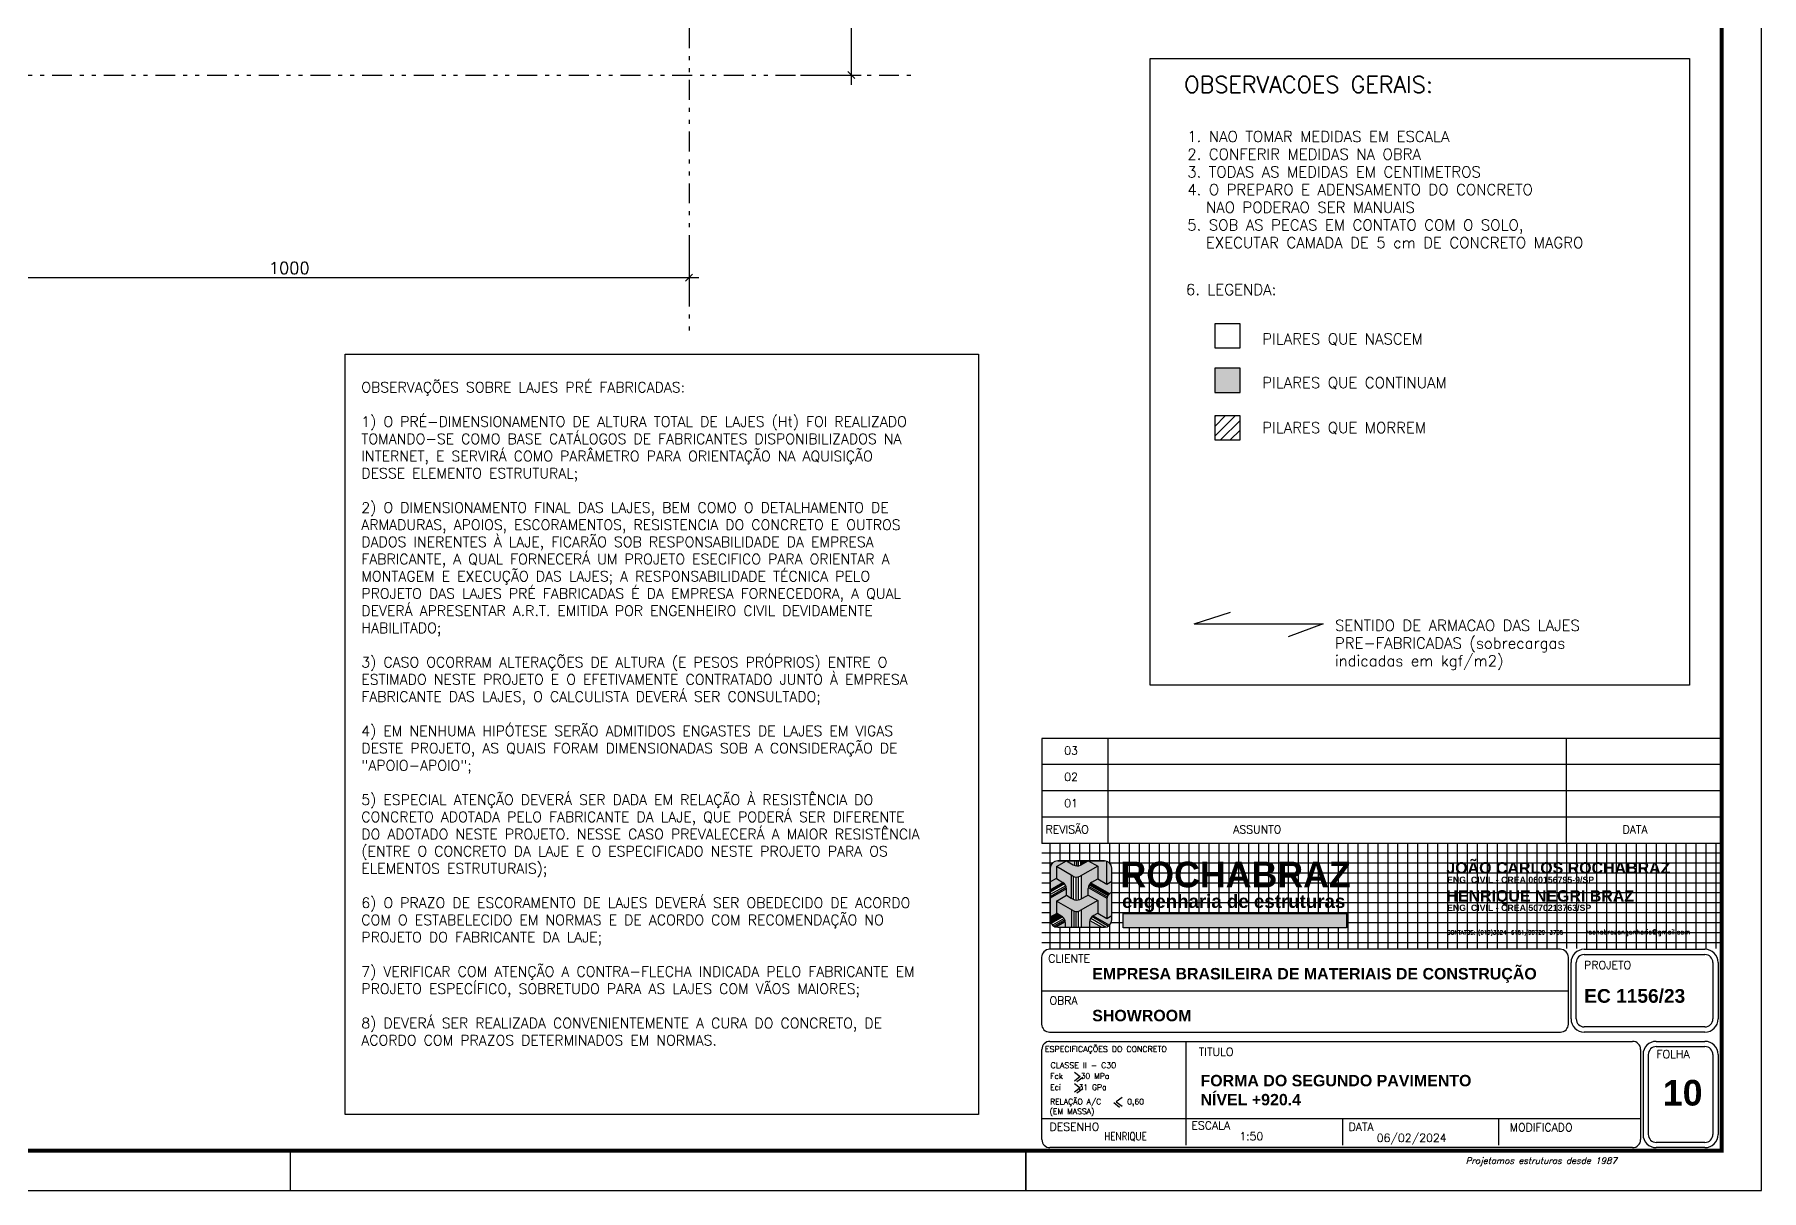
# Model space of a CAD drawing. Extents: x 125 to 244, y 1 to 85.
# Drawn here: x 200.62 to 244.06, y 1.37 to 30.44 of the extents above; entities that cross this region are included whole.
import ezdxf
from ezdxf.enums import TextEntityAlignment as Align

# ---------------------------------------------------------------- set-up
doc = ezdxf.new("R2010")
doc.units = 0
doc.header["$MEASUREMENT"] = 0
doc.linetypes.add('ESTILO_TQS_0004', pattern=[1.12, 0.5, -0.2, 0.01, -0.2, 0.01, -0.2])
doc.layers.get('0').update_dxf_attribs({"linetype": 'CONTINUOUS'})
for name, color, linetype in [('1', 1, 'CONTINUOUS'), ('3', 3, 'CONTINUOUS'), ('4', 4, 'CONTINUOUS'), ('6', 6, 'CONTINUOUS'), ('9', 9, 'CONTINUOUS'), ('ARQ-FOLHA', 7, 'CONTINUOUS'), ('F', 7, 'CONTINUOUS'), ('FINISSIMA', 1, 'CONTINUOUS'), ('G', 6, 'CONTINUOUS'), ('M', 3, 'CONTINUOUS')]:
    doc.layers.add(name, color=color, linetype=linetype)
doc.styles.add('ITALICC', font='italicc')
doc.styles.add('ROMANS', font='romans')
doc.styles.add('SANSSERIFBOLD', font='sasb____.pfb')
doc.styles.get("Standard").update_dxf_attribs({"font": 'ROMANS.SHX'})
doc.styles.add('STYLE1', font='romans.shx')

# ---------------------------------------------------------------- blocks, each defined once
blk = doc.blocks.new('*X0')
at = {"color": 0}
for p, q in [((32.1, -303.8), (50.7, -285.2)), ((32.1, -294.9), (41.8, -285.2)), ((32.1, -286.1), (33, -285.2)), ((37.5, -307.2), (55.4, -289.3)), ((46.4, -307.2), (55.4, -298.2)), ((55.2, -307.2), (55.4, -307))]:
    blk.add_line(p, q, dxfattribs=at)
blk = doc.blocks.new('fla0')
at = {"layer": 'ARQ-FOLHA'}
for p, q in [((5101.19, 1347.898), (5101.19, 1431.998)), ((5064.19, 1347.898), (5064.19, 1348.898)), ((5082.69, 1347.898), (5082.69, 1348.898))]:
    blk.add_line(p, q, dxfattribs=at)
at = {"layer": 'ARQ-FOLHA', "const_width": 0.1}
blk.add_lwpolyline([(5100.19, 1430.998), (4984.79, 1430.998), (4984.79, 1348.898), (5100.19, 1348.898), (5100.19, 1430.998)], dxfattribs=at)
at = {"layer": 'ARQ-FOLHA'}
blk.add_lwpolyline([(4982.29, 1347.898), (5101.19, 1347.898)], dxfattribs=at)

msp = doc.modelspace()

# ---------------------------------------------------------------- hatches: boundary and pattern name
at = {"layer": '3', "linetype": 'Continuous'}
h = msp.add_hatch(color=170, dxfattribs=at)
h.dxf.hatch_style = 1
h.paths.add_polyline_path([(226.32761, 9.51212), (226.57857, 9.6557), (226.57349, 9.65865), (226.35822, 9.65865, 0.41421356), (226.17275, 9.47318), (226.17275, 9.12825), (226.32761, 9.21764)])
h.paths.add_polyline_path([(227.364, 9.52158), (226.94498, 9.284), (226.94498, 8.70313), (227.12575, 8.79451), (227.12575, 8.96259, -0.27004237), (227.21974, 9.12393), (227.364, 9.20572)])
h.paths.add_polyline_path([(227.16661, 8.162), (227.47112, 7.98619), (226.95107, 7.98619), (226.95107, 8.42331), (227.364, 8.65743), (227.364, 8.34502), (227.25167, 8.27776), (227.25162, 8.27779, 0.20148022)])
h.paths.add_polyline_path([(227.71846, 8.87048), (227.6886, 8.85323, 0.26722228), (227.5963, 8.69286), (227.5963, 8.21046), (227.71846, 8.28031)])
h.paths.add_polyline_path([(227.71846, 9.47318, 0.3155032), (227.5963, 9.64751), (227.5963, 9.07461), (227.71846, 9.14446)])
h.paths.add_polyline_path([(226.54799, 8.10774, 0.0259936), (226.54699, 8.12699), (226.31287, 7.99182, 0.06182497), (226.35822, 7.98619), (226.54799, 7.98619)])
h = msp.add_hatch(color=170, dxfattribs=at)
h.dxf.hatch_style = 1
h.paths.add_polyline_path([(227.12575, 9.65865), (226.94094, 9.65865), (226.94094, 9.55849)])
h = msp.add_hatch(color=170, dxfattribs=at)
h.dxf.hatch_style = 1
h.paths.add_polyline_path([(226.17275, 8.72324), (226.17275, 8.2641), (226.32761, 8.34753), (226.32761, 8.64797), (226.57777, 8.7911), (226.57777, 8.95708)])
at = {"layer": '6', "linetype": 'Continuous'}
h = msp.add_hatch(color=20, dxfattribs=at)
h.dxf.hatch_style = 1
h.paths.add_polyline_path([(226.7498, 9.55608, 0.0579501), (226.78908, 9.53896), (226.78908, 9.65865), (226.58373, 9.65865), (226.57857, 9.6557)])
h.paths.add_polyline_path([(226.69528, 9.29572), (226.32761, 9.51212), (226.32761, 9.21168), (226.48997, 9.11112, -0.25967016), (226.57777, 8.95344), (226.57777, 8.79201), (226.69528, 8.72366)])
h.paths.add_polyline_path([(227.364, 8.65743), (227.364, 8.34502), (227.5963, 8.21046), (227.5963, 8.69286, -0.03068612), (227.59769, 8.71557), (227.12738, 8.9871, 0.03315076), (227.12575, 8.96259), (227.12575, 8.79451)])
h.paths.add_polyline_path([(227.5963, 9.64751, 0.08730133), (227.53299, 9.65865), (227.12575, 9.65865), (227.364, 9.52158), (227.364, 9.20305), (227.5963, 9.07461)])
h.paths.add_polyline_path([(226.32761, 8.64797), (226.32761, 8.34753), (226.46019, 8.26542, -0.25967016), (226.54799, 8.10774), (226.54799, 7.98619), (226.70746, 7.98619), (226.70746, 8.42441)])
h.paths.add_polyline_path([(227.16661, 8.162, 0.05897286), (227.16149, 8.1187), (227.16149, 7.98619), (227.47112, 7.98619)])
at = {"layer": '9', "linetype": 'Continuous'}
h = msp.add_hatch(dxfattribs=at)
h.set_pattern_fill('NET', color=256, scale=2)
h.set_pattern_definition([(0, (17.16666, -22.6413), (0, 0.25), []), (90, (17.16666, -22.6413), (-0.25, 2e-17), [])])
h.paths.add_polyline_path([(243.05925, 10.09293), (225.96204, 10.09293), (225.96204, 7.45487), (243.05925, 7.45487)])
h.paths.add_polyline_path([(233.62482, 8.33065), (233.62482, 7.97309), (228.00868, 7.97309), (228.00868, 8.33065)], flags=16)
h.paths.add_polyline_path([(227.71846, 8.17166, -0.41421356), (227.53299, 7.98619), (226.35822, 7.98619, -0.41421356), (226.17275, 8.17166), (226.17275, 9.47318, -0.41421356), (226.35822, 9.65865), (227.53299, 9.65865, -0.41421356), (227.71846, 9.47318)], flags=16)
h.paths.add_polyline_path([(226.46873, 8.25979), (226.1881, 8.09777), (226.19731, 8.07942), (226.48603, 8.24611, 0.02975303)], flags=0)
h.paths.add_polyline_path([(226.57777, 8.95344), (226.57777, 8.79201), (226.69528, 8.72366), (226.69528, 9.29572), (226.32761, 9.51212), (226.32761, 9.21168), (226.49333, 9.10903), (226.49329, 9.10901, -0.25401815)], flags=0)
h.paths.add_polyline_path([(227.364, 9.20572), (227.36162, 9.20437), (227.364, 9.20305)], flags=0)
h.paths.add_polyline_path([(227.5963, 8.69286), (227.5963, 8.21046), (227.364, 8.34502), (227.364, 8.65743), (226.92115, 8.40634, -0.26568127), (226.73704, 8.407), (226.32761, 8.64797), (226.32761, 8.34753), (226.17275, 8.25814), (226.17275, 8.2641), (226.32761, 8.34753), (226.32761, 8.64797), (226.73704, 8.407, 0.26568127), (226.92115, 8.40634), (227.364, 8.65743), (227.12575, 8.79451), (226.92395, 8.6925, -0.25885117), (226.744, 8.69532), (226.744, 9.26733, 0.25426207), (226.92115, 9.27049), (227.364, 9.52158), (227.12575, 9.65865), (226.93144, 9.55334, -0.26161786), (226.7498, 9.55608), (226.57349, 9.65865), (227.12575, 9.65865), (227.364, 9.52158), (226.94498, 9.284), (226.94498, 8.70313), (227.12575, 8.79451), (227.12575, 8.96259, -0.22432447), (227.19343, 9.10585), (227.6626, 8.83498, 0.22178197)], flags=0)
h.paths.add_polyline_path([(227.63011, 8.79964), (227.16055, 9.07074), (227.15206, 9.05738), (227.62156, 8.78632)], flags=0)
h.paths.add_polyline_path([(239.62016, 7.7307), (242.57966, 7.7307), (242.57966, 7.96928), (239.62016, 7.96928)], flags=24)
h.paths.add_polyline_path([(236.12806, 7.73776), (239.44165, 7.73776), (239.44165, 7.96498), (236.12806, 7.96498)], flags=24)
h.paths.add_polyline_path([(236.10892, 8.3516), (239.7536, 8.3516), (239.7536, 8.60036), (236.10892, 8.60036)], flags=24)
h.paths.add_polyline_path([(236.05533, 8.53396), (240.84821, 8.53396), (240.84821, 9.00339), (236.05533, 9.00339)], flags=24)
h.paths.add_polyline_path([(236.10892, 9.05579), (239.8257, 9.05579), (239.8257, 9.30455), (236.10892, 9.30455)], flags=24)
h.paths.add_polyline_path([(236.04076, 9.23579), (241.75911, 9.23579), (241.75911, 9.7926), (236.04076, 9.7926)], flags=24)
h.paths.add_polyline_path([(227.86785, 8.26306), (233.6004, 8.26306), (233.6004, 8.91996), (227.86785, 8.91996)], flags=24)
h.paths.add_polyline_path([(227.76713, 8.80446), (233.79444, 8.80446), (233.79444, 9.81527), (227.76713, 9.81527)], flags=24)
h = msp.add_hatch(color=256, dxfattribs=at)
h.dxf.hatch_style = 1
h.paths.add_polyline_path([(227.364, 9.52158), (227.12575, 9.65865), (226.93144, 9.55334, -0.26161786), (226.7498, 9.55608), (226.57857, 9.6557), (226.32761, 9.51212), (226.73559, 9.27199, 0.26810036), (226.92115, 9.27049)])
h.paths.add_polyline_path([(227.364, 8.65743), (227.12575, 8.79451), (226.91636, 8.68867, -0.2466543), (226.744, 8.69532), (226.69528, 8.72366), (226.57857, 8.79155), (226.32761, 8.64797), (226.73704, 8.407, 0.26568127), (226.92115, 8.40634)])
h.paths.add_polyline_path([(227.71846, 9.14446), (227.5963, 9.07461), (227.36162, 9.20437), (227.21974, 9.12393, 0.04310662), (227.19343, 9.10585), (227.6626, 8.83498, -0.04289797), (227.6886, 8.85323), (227.71846, 8.87048)])
h.paths.add_polyline_path([(226.32263, 9.21477), (226.17275, 9.12825), (226.17275, 8.90447), (226.50827, 9.09819, 0.03023596), (226.48997, 9.11112)])
h.paths.add_polyline_path([(227.364, 8.34502), (227.25167, 8.27776), (227.66357, 8.03995, 0.20003499), (227.71846, 8.17166), (227.71846, 8.28031), (227.5963, 8.21046)])
h = msp.add_hatch(color=256, dxfattribs=at)
h.dxf.hatch_style = 1
h.paths.add_polyline_path([(226.46873, 8.25979, 0.01379318), (226.46019, 8.26542), (226.32761, 8.34753), (226.17275, 8.2641), (226.17275, 8.17166, 0.10280251), (226.1881, 8.09777)])
h = msp.add_hatch(color=256, dxfattribs=at)
h.dxf.hatch_style = 1
h.paths.add_polyline_path([(233.62482, 8.33065), (228.00868, 8.33065), (228.00868, 7.97309), (233.62482, 7.97309)])

# ---------------------------------------------------------------- linework, layer by layer
msp.add_line((225.55925, 2.37002), (225.55925, 1.37002))
at = {"color": 1}
for points in [[(230.30723, 21.43759), (230.94753, 21.43759), (230.94753, 22.04217)], [(230.94753, 22.04217), (230.94753, 22.04217), (230.30723, 22.04217), (230.30723, 21.43759)]]:
    msp.add_solid(points, dxfattribs=at)
at = {"layer": '1', "linetype": 'Continuous'}
for p, q in [((221.16886, 29.16673), (221.16886, 33.66673)), ((219.88774, 29.41673), (221.41886, 29.41673)), ((221.25725, 29.32834), (221.08047, 29.50512)), ((217.08591, 25.35959), (217.08591, 24.07441)), ((196.83591, 24.32441), (217.33591, 24.32441)), ((216.99752, 24.23603), (217.1743, 24.4128))]:
    msp.add_line(p, q, dxfattribs=at)
msp.add_lwpolyline([(208.43541, 22.39511), (224.36706, 22.39511), (224.36706, 3.27623), (208.43541, 3.27623)], close=True, dxfattribs=at)
at = {"layer": '3', "linetype": 'Continuous'}
for p, q in [((219.63774, 29.41673), (219.63774, 29.41673)), ((217.08591, 25.60959), (217.08591, 25.60959))]:
    msp.add_line(p, q, dxfattribs=at)
at = {"layer": '4', "linetype": 'ESTILO_TQS_0004'}
for p, q in [((217.08591, 77.39305), (217.08591, 22.83334)), ((133.46449, 29.41673), (222.7675, 29.41673))]:
    msp.add_line(p, q, dxfattribs=at)
at = {"layer": '9', "linetype": 'Continuous'}
msp.add_lwpolyline([(228.00868, 8.33065), (233.62482, 8.33065), (233.62482, 7.97309), (228.00868, 7.97309)], close=True, dxfattribs=at)
at = {"layer": 'F', "color": 24}
for p, q in [((226.73654, 9.27143), (226.32761, 9.51212)), ((227.364, 9.52158), (226.92193, 9.27093)), ((226.73704, 8.407), (226.32761, 8.64797)), ((227.364, 8.65743), (226.92193, 8.40679))]:
    msp.add_line(p, q, dxfattribs=at)
at = {"layer": 'F'}
for p, q in [((226.77759, 4.34279), (226.92561, 4.23171)), ((226.92561, 4.23171), (226.77759, 4.12063)), ((226.77759, 4.06105), (226.92561, 3.94997)), ((226.92561, 3.94997), (226.77759, 3.83889)), ((226.98777, 4.21082), (226.83975, 4.09974)), ((226.98777, 3.92908), (226.83975, 3.818)), ((227.76605, 3.57891), (227.91407, 3.46783)), ((227.97623, 3.71088), (227.82821, 3.5998)), ((227.82821, 3.5998), (227.97623, 3.48872))]:
    msp.add_line(p, q, dxfattribs=at)
at = {"layer": 'F', "color": 24}
for centre in [(226.82967, 9.43183), (226.82967, 8.56768)]:
    msp.add_arc(centre, 0.18547, 239.520326, 299.55265, dxfattribs=at)
at = {"layer": 'FINISSIMA'}
for p, q in [((243.09056, 12.73773), (225.96204, 12.73773)), ((225.96204, 12.73773), (225.96204, 12.07653)), ((227.61998, 12.73773), (227.61998, 12.07653)), ((239.15001, 12.73773), (239.15001, 12.07653)), ((243.09056, 12.07653), (225.96204, 12.07653)), ((225.96204, 12.07653), (225.96204, 11.41533)), ((227.61998, 12.07653), (227.61998, 11.41533)), ((239.15001, 12.07653), (239.15001, 11.41533)), ((243.09056, 11.41533), (225.96204, 11.41533)), ((225.96204, 11.41533), (225.96204, 10.75413)), ((227.61998, 11.41533), (227.61998, 10.75413)), ((239.15001, 11.41533), (239.15001, 10.75413)), ((243.09056, 10.75413), (225.96204, 10.75413)), ((225.96204, 10.75413), (225.96204, 10.09293)), ((227.61998, 10.75413), (227.61998, 10.09293)), ((239.15001, 10.75413), (239.15001, 10.09293)), ((243.09056, 10.09293), (225.96204, 10.09293)), ((239.60269, 7.43307), (242.63635, 7.43307)), ((239.26922, 5.6838), (239.26922, 7.0996)), ((242.96982, 7.0996), (242.96982, 5.6838)), ((225.95439, 6.3917), (239.20216, 6.3917)), ((242.63635, 5.35034), (239.60269, 5.35034)), ((229.58879, 2.50716), (229.58879, 5.1189)), ((241.08099, 4.78543), (241.08099, 2.78026)), ((241.41446, 5.1189), (242.63635, 5.1189)), ((242.96982, 4.78543), (242.96982, 2.78026)), ((241.02062, 3.16836), (225.96204, 3.16836)), ((233.52054, 3.16836), (233.52054, 2.50716)), ((237.4523, 2.50716), (237.4523, 3.16836)), ((242.63635, 2.44679), (241.41446, 2.44679))]:
    msp.add_line(p, q, dxfattribs=at)
at = {"layer": 'FINISSIMA', "color": 24}
for p, q in [((226.32761, 9.51212), (226.58373, 9.65865)), ((226.35822, 9.65865), (227.53299, 9.65865)), ((227.53299, 9.65865), (226.35822, 9.65865)), ((226.57845, 9.65577), (226.7498, 9.55608)), ((226.78908, 9.53896), (226.78908, 9.65865)), ((226.83833, 9.53099), (226.83833, 9.65865)), ((226.88485, 9.5357), (226.88485, 9.65865)), ((226.93144, 9.55334), (227.12575, 9.65865)), ((226.94094, 9.55849), (226.94094, 9.65865)), ((227.12575, 9.65865), (227.364, 9.52158)), ((227.5963, 9.07461), (227.5963, 9.64751)), ((226.17275, 9.47318), (226.17275, 8.17166)), ((226.32761, 9.21764), (226.17275, 9.12825)), ((226.32761, 9.51212), (226.32761, 9.21168)), ((226.32761, 9.21168), (226.48997, 9.11112)), ((226.69528, 9.29572), (226.69528, 8.72366)), ((226.744, 9.26733), (226.744, 8.69532)), ((226.81099, 9.2473), (226.81099, 8.67395)), ((226.81099, 9.2473), (226.81099, 8.70438)), ((226.8719, 9.25123), (226.8719, 8.68003)), ((226.94498, 9.28258), (226.94498, 8.70438)), ((227.21974, 9.12393), (227.364, 9.20572)), ((227.364, 9.52158), (227.364, 9.20305)), ((227.364, 9.20305), (227.5963, 9.07461)), ((227.5963, 9.07461), (227.71846, 9.14446)), ((227.71846, 8.17166), (227.71846, 9.47318)), ((226.4882, 9.10607), (226.17275, 8.92395)), ((226.50827, 9.09819), (226.17275, 8.90447)), ((226.53054, 9.0771), (226.17275, 8.87052)), ((226.55954, 9.03365), (226.17275, 8.81034)), ((226.57492, 8.98586), (226.17275, 8.75367)), ((226.57774, 8.95706), (226.17275, 8.72324)), ((226.17275, 8.8243), (226.17275, 8.2641)), ((226.32761, 8.64797), (226.58373, 8.79451)), ((226.57777, 8.79201), (226.57777, 8.95344)), ((226.57777, 8.79201), (226.69528, 8.72366)), ((226.69528, 8.72366), (226.744, 8.69532)), ((226.91636, 8.68867), (227.12575, 8.79451)), ((227.12575, 8.79451), (227.12575, 8.96259)), ((227.12575, 8.79451), (227.364, 8.65743)), ((227.12738, 8.9871), (227.59769, 8.71557)), ((227.13493, 9.02021), (227.60495, 8.74884)), ((227.15206, 9.05738), (227.62156, 8.78632)), ((227.16055, 9.07074), (227.63011, 8.79964)), ((227.17552, 9.08901), (227.64489, 8.81802)), ((227.19343, 9.10585), (227.6626, 8.83498)), ((227.5963, 8.69286), (227.5963, 8.21046)), ((227.68947, 8.85374), (227.71846, 8.87048)), ((226.46873, 8.25979), (226.1881, 8.09777)), ((226.32761, 8.64797), (226.32761, 8.34753)), ((226.32761, 8.34753), (226.46019, 8.26542)), ((226.70746, 8.4244), (226.70746, 7.98619)), ((226.76227, 8.39489), (226.76227, 7.98619)), ((226.81099, 8.38316), (226.81099, 7.98619)), ((226.8719, 8.38708), (226.8719, 7.98619)), ((226.95107, 8.42331), (226.95107, 7.98619)), ((227.22313, 8.25678), (227.63678, 8.01795)), ((227.25162, 8.27779), (227.66357, 8.03995)), ((227.25548, 8.28004), (227.364, 8.34502)), ((227.364, 8.65743), (227.364, 8.34502)), ((227.364, 8.34502), (227.5963, 8.21046)), ((227.5963, 8.21046), (227.71846, 8.28031)), ((226.48603, 8.24611), (226.19731, 8.07942)), ((226.52009, 8.20559), (226.2297, 8.03794)), ((226.53665, 8.1716), (226.26206, 8.01307)), ((226.5449, 8.14147), (226.29512, 7.99726)), ((226.54699, 8.12699), (226.31287, 7.99182)), ((226.35822, 7.98619), (227.53299, 7.98619)), ((226.54799, 8.10774), (226.54799, 7.984)), ((227.16149, 8.1187), (227.16149, 7.984)), ((227.16661, 8.162), (227.47112, 7.98619)), ((227.18875, 8.21549), (227.57681, 7.99144))]:
    msp.add_line(p, q, dxfattribs=at)
at = {"layer": 'FINISSIMA', "ltscale": 0.7}
msp.add_lwpolyline([(228.68442, 29.8348), (242.24554, 29.8348), (242.24554, 14.07483), (228.68442, 14.07483)], close=True, dxfattribs=at)
at = {"layer": 'FINISSIMA', "color": 24}
for centre, start, end in [((226.35822, 9.47318), 90, 180), ((226.35822, 9.47318), 90, 180), ((226.84306, 9.7164), 239.812432, 298.456468), ((227.53299, 9.47318), 0, 90), ((227.31122, 8.96259), 119.55265, 180), ((226.39231, 8.95344), 0, 58.226051), ((226.83651, 8.85607), 239.812432, 295.50176), ((227.78177, 8.69286), 119.844536, 180), ((226.36252, 8.10774), 0, 58.226051), ((227.34696, 8.1187), 119.55265, 180), ((226.35822, 8.17166), 180, 270), ((227.53299, 8.17166), 270, 0)]:
    msp.add_arc(centre, 0.18547, start, end, dxfattribs=at)
at = {"layer": 'FINISSIMA'}
for centre, start, end in [((239.60269, 7.0996), 90, 180), ((242.63635, 7.0996), 0, 90), ((239.60269, 5.6838), 180, 270), ((242.63635, 5.6838), 270, 0), ((241.41446, 4.78543), 90, 180), ((242.63635, 4.78543), 0, 90), ((241.41446, 2.78026), 180, 270), ((242.63635, 2.78026), 270, 0)]:
    msp.add_arc(centre, 0.33347, start, end, dxfattribs=at)
at = {"layer": 'G'}
for p, q in [((229.78784, 15.61631), (230.70295, 15.91311)), ((229.78784, 15.61631), (233.0388, 15.61631)), ((233.0388, 15.61631), (232.15118, 15.29204)), ((239.40144, 5.6838), (239.40144, 7.0996)), ((239.60269, 7.30085), (242.63635, 7.30085)), ((242.8376, 7.0996), (242.8376, 5.6838)), ((242.63635, 5.48256), (239.60269, 5.48256))]:
    msp.add_line(p, q, dxfattribs=at)
for points in [[(230.30723, 23.16338), (230.30723, 22.5588), (230.94753, 22.5588), (230.94753, 23.16338)], [(230.30723, 22.04217), (230.30723, 21.43759), (230.94753, 21.43759), (230.94753, 22.04217)], [(230.30723, 20.84676), (230.30723, 20.24218), (230.94753, 20.24218), (230.94753, 20.84676)]]:
    msp.add_lwpolyline(points, close=True, dxfattribs=at)
for centre, start, end in [((239.60269, 7.0996), 90, 180), ((242.63635, 7.0996), 0, 90), ((239.60269, 5.6838), 180, 270), ((242.63635, 5.6838), 270, 0)]:
    msp.add_arc(centre, 0.20125, start, end, dxfattribs=at)
at = {"layer": 'M'}
for p, q in [((239.00091, 7.43309), (226.15564, 7.43309)), ((225.95439, 7.23184), (225.95439, 5.55156)), ((239.20216, 5.55156), (239.20216, 7.23184)), ((226.15564, 5.35032), (239.00091, 5.35032)), ((225.96204, 2.64804), (225.96204, 4.91765)), ((226.16329, 5.1189), (240.81937, 5.1189)), ((241.02062, 4.91765), (241.02062, 2.64804)), ((241.21321, 4.78543), (241.21321, 2.78026)), ((241.41446, 4.98668), (242.63635, 4.98668)), ((242.8376, 4.78543), (242.8376, 2.78026)), ((240.81937, 2.44679), (226.16329, 2.44679)), ((242.63635, 2.57901), (241.41446, 2.57901))]:
    msp.add_line(p, q, dxfattribs=at)
for centre, start, end in [((226.15564, 7.23184), 90, 180), ((239.00091, 7.23184), 0, 90), ((226.15564, 5.55156), 180, 270), ((239.00091, 5.55156), 270, 0), ((226.16329, 4.91765), 90, 180), ((240.81937, 4.91765), 0, 90), ((240.81937, 4.91765), 0, 90), ((241.41446, 4.78543), 90, 180), ((242.63635, 4.78543), 0, 90), ((226.16329, 2.64804), 180, 270), ((240.81937, 2.64804), 270, 0), ((241.41446, 2.78026), 180, 270), ((242.63635, 2.78026), 270, 0)]:
    msp.add_arc(centre, 0.20125, start, end, dxfattribs=at)

# ---------------------------------------------------------------- block references
msp.add_blockref('fla0', (-4857.1303, -1346.52785))
at = {"xscale": 0.02748063277769924, "yscale": 0.02748063277769924, "zscale": 0.02748063277769924}
msp.add_blockref('*X0', (229.4251, 28.68423), dxfattribs=at)

# ---------------------------------------------------------------- texts
at = {"style": 'ROMANS'}
for s, p in [('1. NAO TOMAR MEDIDAS EM ESCALA', (229.61746, 27.7334)), ('2. CONFERIR MEDIDAS NA OBRA', (229.61746, 27.28848)), ('3. TODAS AS MEDIDAS EM CENTIMETROS', (229.61746, 26.84356)), ('4. O PREPARO E ADENSAMENTO DO CONCRETO', (229.61746, 26.39863)), ('   NAO PODERAO SER MANUAIS', (229.47182, 25.95371)), ('5. SOB AS PECAS EM CONTATO COM O SOLO,', (229.61746, 25.50878)), ('   EXECUTAR CAMADA DE 5 cm DE CONCRETO MAGRO', (229.47182, 25.06386)), ('6. LEGENDA:', (229.58174, 23.8852)), ('PILARES QUE NASCEM', (231.50263, 22.64399)), ('PILARES QUE CONTINUAM', (231.50263, 21.54477)), ('PILARES QUE MORREM', (231.50263, 20.41256)), ('SENTIDO DE ARMACAO DAS LAJES', (233.33284, 15.44044)), ('PRE-FABRICADAS (sobrecargas ', (233.33284, 14.99551)), ('indicadas em kgf/m2)', (233.33284, 14.55059))]:
    msp.add_text(s, height=0.2748063, dxfattribs=at).set_placement(p)
at = {"layer": '3', "linetype": 'Continuous'}
msp.add_text('1000', height=0.3, dxfattribs=at).set_placement((206.51591, 24.41441))
at = {"layer": 'F', "style": 'ROMANS'}
for s, height, p in [('03', 0.201247, (226.52242, 12.32982)), ('02', 0.201247, (226.52242, 11.66862)), ('01', 0.201247, (226.52242, 11.00742)), ('REVISÃO', 0.201247, (226.05302, 10.34622)), ('ASSUNTO', 0.201247, (230.77348, 10.34622)), ('DATA', 0.201247, (240.56528, 10.34622)), ('CONTATOS: (019)3524-6151/99729-3705', 0.0994076, (236.15173, 7.80877)), ('rochabrazengenharia@gmail.com', 0.1192891, (239.6372, 7.81023)), ('CLIENTE', 0.201247, (226.11959, 7.10249)), ('PROJETO  ', 0.201247, (239.59968, 6.93719)), ('OBRA', 0.201247, (226.15263, 6.04457)), ('TITULO', 0.201247, (229.90694, 4.75524)), ('FOLHA', 0.201247, (241.4171, 4.69622)), ('CLASSE II - C30', 0.144898, (226.17714, 4.44559)), ('Fck    30 MPa', 0.140873, (226.16702, 4.17617)), ('Eci    31 GPa', 0.140873, (226.16702, 3.89443)), ('RELAÇÃO A/C', 0.140873, (226.16702, 3.53218)), ('0,60', 0.140873, (228.10704, 3.53218)), ('(EM MASSA)', 0.140873, (226.15293, 3.28867)), ('DESENHO', 0.201247, (226.15263, 2.87082)), ('ESCALA', 0.201247, (229.72095, 2.90388)), ('DATA', 0.201247, (233.6739, 2.87168)), ('MODIFICADO', 0.201247, (237.7288, 2.85649))]:
    msp.add_text(s, height=height, dxfattribs=at).set_placement(p)
at = {"layer": 'F', "insert": (208.8432, 21.6949), "char_height": 0.2592, "width": 15.3084927, "attachment_point": 1, "style": 'STYLE1'}
msp.add_mtext('OBSERVAÇÕES SOBRE LAJES PRÉ FABRICADAS:\\P\\P1) O PRÉ-DIMENSIONAMENTO DE ALTURA TOTAL DE LAJES (Ht) FOI REALIZADO TOMANDO-SE COMO BASE CATÁLOGOS DE FABRICANTES DISPONIBILIZADOS NA INTERNET, E SERVIRÁ COMO PARÂMETRO PARA ORIENTAÇÃO NA AQUISIÇÃO DESSE ELEMENTO ESTRUTURAL;\\P\\P2) O DIMENSIONAMENTO FINAL DAS LAJES, BEM COMO O DETALHAMENTO DE ARMADURAS, APOIOS, ESCORAMENTOS, RESISTENCIA DO CONCRETO E OUTROS DADOS INERENTES À LAJE, FICARÃO SOB RESPONSABILIDADE DA EMPRESA FABRICANTE, A QUAL FORNECERÁ UM PROJETO ESECIFICO PARA ORIENTAR A MONTAGEM E EXECUÇÃO DAS LAJES; A RESPONSABILIDADE TÉCNICA PELO PROJETO DAS LAJES PRÉ FABRICADAS É DA EMPRESA FORNECEDORA, A QUAL DEVERÁ APRESENTAR A.R.T. EMITIDA POR ENGENHEIRO CIVIL DEVIDAMENTE HABILITADO;\\P\\P3) CASO OCORRAM ALTERAÇÕES DE ALTURA (E PESOS PRÓPRIOS) ENTRE O ESTIMADO NESTE PROJETO E O EFETIVAMENTE CONTRATADO JUNTO À EMPRESA FABRICANTE DAS LAJES, O CALCULISTA DEVERÁ SER CONSULTADO;\\P\\P4) EM NENHUMA HIPÓTESE SERÃO ADMITIDOS ENGASTES DE LAJES EM VIGAS DESTE PROJETO, AS QUAIS FORAM DIMENSIONADAS SOB A CONSIDERAÇÃO DE "APOIO-APOIO";\\P\\P5) ESPECIAL ATENÇÃO DEVERÁ SER DADA EM RELAÇÃO À RESISTÊNCIA DO CONCRETO ADOTADA PELO FABRICANTE DA LAJE, QUE PODERÁ SER DIFERENTE DO ADOTADO NESTE PROJETO. NESSE CASO PREVALECERÁ A MAIOR RESISTÊNCIA (ENTRE O CONCRETO DA LAJE E O ESPECIFICADO NESTE PROJETO PARA OS ELEMENTOS ESTRUTURAIS);\\P\\P6) O PRAZO DE ESCORAMENTO DE LAJES DEVERÁ SER OBEDECIDO DE ACORDO COM O ESTABELECIDO EM NORMAS E DE ACORDO COM RECOMENDAÇÃO NO PROJETO DO FABRICANTE DA LAJE;\\P\\P7) VERIFICAR COM ATENÇÃO A CONTRA-FLECHA INDICADA PELO FABRICANTE EM PROJETO ESPECÍFICO, SOBRETUDO PARA AS LAJES COM VÃOS MAIORES;\\P\\P8) DEVERÁ SER REALIZADA CONVENIENTEMENTE A CURA DO CONCRETO, DE ACORDO COM PRAZOS DETERMINADOS EM NORMAS.\\P ', dxfattribs=at)
at = {"layer": 'FINISSIMA', "style": 'ROMANS', "width": 0.8}
msp.add_text('HENRIQUE', height=0.201247, dxfattribs=at).set_placement((227.53009, 2.63237))
at = {"layer": 'FINISSIMA'}
for s, height, style, p in [('1:50', 0.201247, 'ROMANS', (230.92555, 2.63237)), ('06/02/2024', 0.201247, 'ROMANS', (234.38123, 2.59137)), ('Projetamos estruturas desde 1987', 0.15972, 'ITALICC', (236.61764, 2.03762))]:
    msp.add_text(s, height=height, dxfattribs=dict(at, style=style)).set_placement(p)
at = {"layer": 'G', "style": 'ROMANS'}
msp.add_text('OBSERVACOES GERAIS:', height=0.4122095, dxfattribs=at).set_placement((229.54052, 28.97278))
at = {"layer": 'M', "color": 170, "style": 'SANSSERIFBOLD'}
msp.add_text('ROCHABRAZ', height=0.643844, dxfattribs=at).set_placement((227.9356, 8.99236))
at = {"layer": 'M', "color": 7, "style": 'SANSSERIFBOLD'}
for s, height, p in [('JOÃO CARLOS ROCHABRAZ', 0.2869704, (236.13357, 9.33764)), ('ENG. CIVIL - CREA 060156795-9/SP', 0.1578337, (236.15038, 9.10266)), ('HENRIQUE NEGRI BRAZ', 0.2869704, (236.13357, 8.63345)), ('ENG. CIVIL - CREA 5070213763/SP', 0.1578337, (236.15038, 8.39847))]:
    msp.add_text(s, height=height, dxfattribs=at).set_placement(p)
at = {"layer": 'M', "color": 160, "style": 'SANSSERIFBOLD'}
msp.add_text('engenharia de estruturas', height=0.3364084, dxfattribs=at).set_placement((227.97733, 8.47407))
at = {"layer": 'M', "color": 3, "style": 'SANSSERIFBOLD'}
for s, height, p in [('EMPRESA BRASILEIRA DE MATERIAIS DE CONSTRUÇÃO', 0.2869704, (227.22703, 6.67672)), ('EC 1156/23', 0.344364, (239.60083, 6.08967)), ('SHOWROOM', 0.28697, (227.22703, 5.62435)), ('FORMA DO SEGUNDO PAVIMENTO', 0.2869704, (229.94944, 3.98878)), ('NÍVEL +920.4', 0.2869704, (229.94944, 3.51018))]:
    msp.add_text(s, height=height, dxfattribs=at).set_placement(p)
at = {"layer": 'M', "style": 'ROMANS'}
msp.add_text('ESPECIFICAÇÕES DO CONCRETO', height=0.144898, dxfattribs=at).set_placement((226.03594, 4.85211))
at = {"layer": 'M', "style": 'SANSSERIFBOLD'}
msp.add_text('10', height=0.643991, dxfattribs=at).set_placement((242.0782, 3.5048), align=Align.CENTER)

doc.saveas('drawing.dxf')
